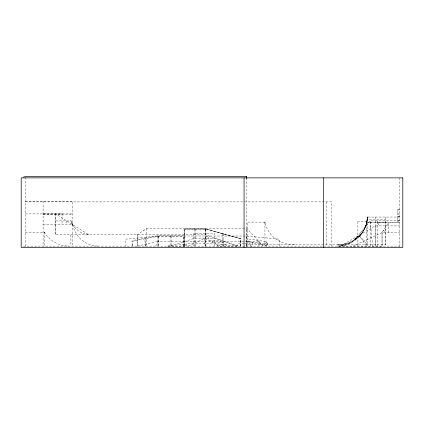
<?xml version="1.0" encoding="UTF-8"?>
<svg xmlns="http://www.w3.org/2000/svg" width="424" height="424" viewBox="0 0 424 424"><rect width="100%" height="100%" fill="white"/><g stroke="black" fill="none" stroke-linecap="round" stroke-linejoin="round"><path stroke-width="0.32" stroke-dasharray="2.12 1.59" d="M170.263 246.127L193.832 238.542L214.719 238.542L238.288 246.127L205.608 234.753L55.735 234.753L55.735 213.892L88.664 234.753M137.387 234.753L137.387 246.127L137.387 234.753L146.55 228.43L246.598 228.43L263.389 246.127M184.096 246.127L184.096 228.748L205.608 228.748L240.896 238.304L240.896 246.127M246.598 246.127L246.598 228.43M377.731 246.127L377.731 220.846L370.147 220.846L357.437 236.677C353.261 242.507 346.223 246.18 339.03 246.127L382.04 246.143L382.04 232.601L382.543 230.704L384.065 230.704L384.568 232.601M186.025 246.127L186.025 243.853L167.045 246.106L186.019 246.127L186.03 243.853L217.629 243.853L236.587 246.106L217.629 246.127L217.618 243.853L217.629 246.127M72.949 224.656L72.446 224.641L72.949 224.619M399.737 217.056L367.29 217.056L366.792 222.266M247.325 244.865L385.771 244.865L385.771 219.584L367.173 219.584L366.818 222.112L385.771 222.112M367.173 219.584L366.834 222.049A26.521 26.521 0 0 1 362.441 232.469C356.764 240.551 346.827 244.918 337.08 244.865C347.134 244.934 357.411 240.249 362.971 231.684M250.992 246.015L248.634 241.585L249.015 239.046L266.383 241.654L267.486 243.736L267.147 245.989L264.65 245.613L264.984 243.36L267.486 243.736M252.741 242.199L252.126 246.291L250.987 246.015M266.102 243.53L266.383 241.654L267.385 244.394L248.634 241.585M366.776 221.609L357.872 221.588M366.765 221.641C365.674 227.317 362.912 232.659 358.9 236.82M366.744 221.768L364.905 227.725M366.67 222.123L365.181 227.052L362.891 231.642M364.476 228.69L362.366 232.474L359.642 236.02L357.872 236.02M155.677 246.127L158.205 241.325L258.947 241.325L261.476 246.127M362.684 231.97L361.587 233.603M360.617 232.718L361.407 231.727M357.437 236.677L356.234 238.065M356.128 238.182L355.259 239.062M355.142 239.168L350.07 242.91L344.182 245.289M143.683 230.407L144.255 230.009M340.339 246.127L375.203 225.902L399.737 225.902M188.261 246.127L204.273 238.542L220.273 246.127M353.091 246.143L382.04 232.601L399.737 232.601M344.182 245.289L337.075 246.132A30.242 30.242 0 0 0 367.301 217.056L367.29 246.127M137.344 246.127L158.205 241.325M23.479 246.609L25.398 246.127L399.737 246.127M25.398 201.252L72.7 201.252L72.7 246.127M25.398 201.888L331.86 201.888L331.86 246.127M399.737 209.345L397.209 209.345L397.209 214.433L399.737 214.433M397.209 209.959L399.737 209.959M43.094 213.643L62.052 213.643M397.209 213.818L399.737 213.818M25.398 213.892L72.7 213.892M43.094 214.147L62.052 214.147M43.094 214.528L72.7 214.528M399.737 216.245L397.209 216.245L397.209 221.333L399.737 221.333M397.209 216.86L399.737 216.86M399.737 220.469L377.614 220.469L377.614 222.743L399.737 222.722L366.532 222.743L366.532 246.127L359.531 236.142L357.872 236.142M397.209 220.719L399.737 220.719M55.735 220.931L70.967 220.931A20.659 20.659 0 0 0 90.46 234.748M294.696 244.865C284.435 244.945 273.936 240.042 268.471 231.16A26.516 26.516 0 0 1 264.952 222.112L247.325 222.112L247.325 246.127M43.094 224.641L72.7 224.641A26.553 26.553 0 0 0 98.766 246.127M205.847 229.061L184.408 229.061L184.408 246.127M25.398 232.225L44.356 232.225A28.8 28.8 0 0 0 69.006 246.127M222.796 233.804L223.353 233.804M157.924 236.014L246.683 236.014L279.236 239.173L279.236 246.127M205.608 236.645L208.862 236.645L208.862 240.44L220.321 240.44L220.321 244.229L226.829 244.229L226.829 246.127M244.256 243.599L237.8 243.599L237.8 246.127M244.897 243.599L250.059 243.599L250.059 246.127M132.235 246.127L131.975 240.689L158.173 235.702L183.799 235.702L183.629 246.127M145.178 246.127L144.929 238.484L145.522 238.484L145.337 246.127M183.338 246.127L183.168 236.332L158.232 236.332L132.606 241.214L132.606 246.127M246.683 241.325L267.544 246.127M359.642 236.02L367.29 244.865M72.7 224.641L71.852 223.061A21.46 21.46 0 0 1 71.428 222.128L71.237 221.651A20.697 20.697 0 0 1 70.967 220.931M72.44 224.195L71.963 223.294M367.523 216.95L367.062 217.162L367.518 216.95M71.836 223.029L71.619 222.563M372.675 246.127L370.147 220.846L370.147 246.127M399.737 177.868L399.737 246.731M388.363 232.601L388.363 222.743L382.04 232.601L382.04 246.143M385.766 217.056L385.771 246.127M378.25 222.743L378.25 225.902M375.584 217.056L375.584 246.127M375.203 225.902L375.203 246.127M357.872 221.641L357.872 246.127M326.189 201.888L326.189 246.127M264.952 222.112L264.952 244.865M258.947 241.325L258.947 246.127M246.683 236.014L246.683 246.127M246.641 177.868L246.641 246.731M240.583 246.127L240.583 238.542L205.566 229.061L205.608 246.127M240.265 246.127L240.265 238.786L205.529 229.379L184.726 229.379L184.726 246.127M223.575 246.127L223.575 242.337L212.117 242.337L212.117 238.542M223.39 233.804L223.39 246.127M222.759 233.804L222.759 246.127M214.719 246.127L214.719 233.486L193.832 233.486L193.832 246.127M205.884 229.061L205.884 246.127M205.253 229.061L205.253 246.127M204.273 238.542L204.273 246.127M195.305 229.061L195.305 246.127M194.674 229.061L194.674 246.127M171.158 236.014L171.158 246.127M170.528 236.014L170.528 246.127M158.518 236.014L158.518 246.127M158.205 246.127L158.205 236.014L125.652 239.173L125.652 246.127M157.887 236.014L157.887 246.127M146.55 228.43L146.55 246.127M70.898 234.753L70.898 246.127M66.844 220.931L66.844 224.641M62.052 213.691L62.052 224.641M55.735 213.892L55.735 234.753M44.356 232.225L44.356 246.127M43.094 201.252L43.094 246.127M25.398 177.269L25.398 246.731M367.29 217.056A27.104 27.104 0 0 1 366.818 222.112M44.107 232.204L44.61 232.257L44.107 232.188M264.703 222.091L265.207 222.149L264.703 222.075M366.569 222.091L367.073 222.149L366.569 222.075M366.924 219.563L367.428 219.621L366.924 219.547M70.718 220.909L71.216 220.978L70.718 220.883M356.547 237.726L354.575 239.698L356.547 237.726"/><path stroke-width="0.64" d="M246.641 177.868L246.641 176.607L25.398 176.607L23.463 177.084M323.512 177.868L323.512 247.393M246.641 176.607L246.641 178.594M244.06 177.868L244.06 247.393M402.8 177.868L21.2 177.868L21.2 247.393L402.8 247.393L402.8 177.868"/></g></svg>
